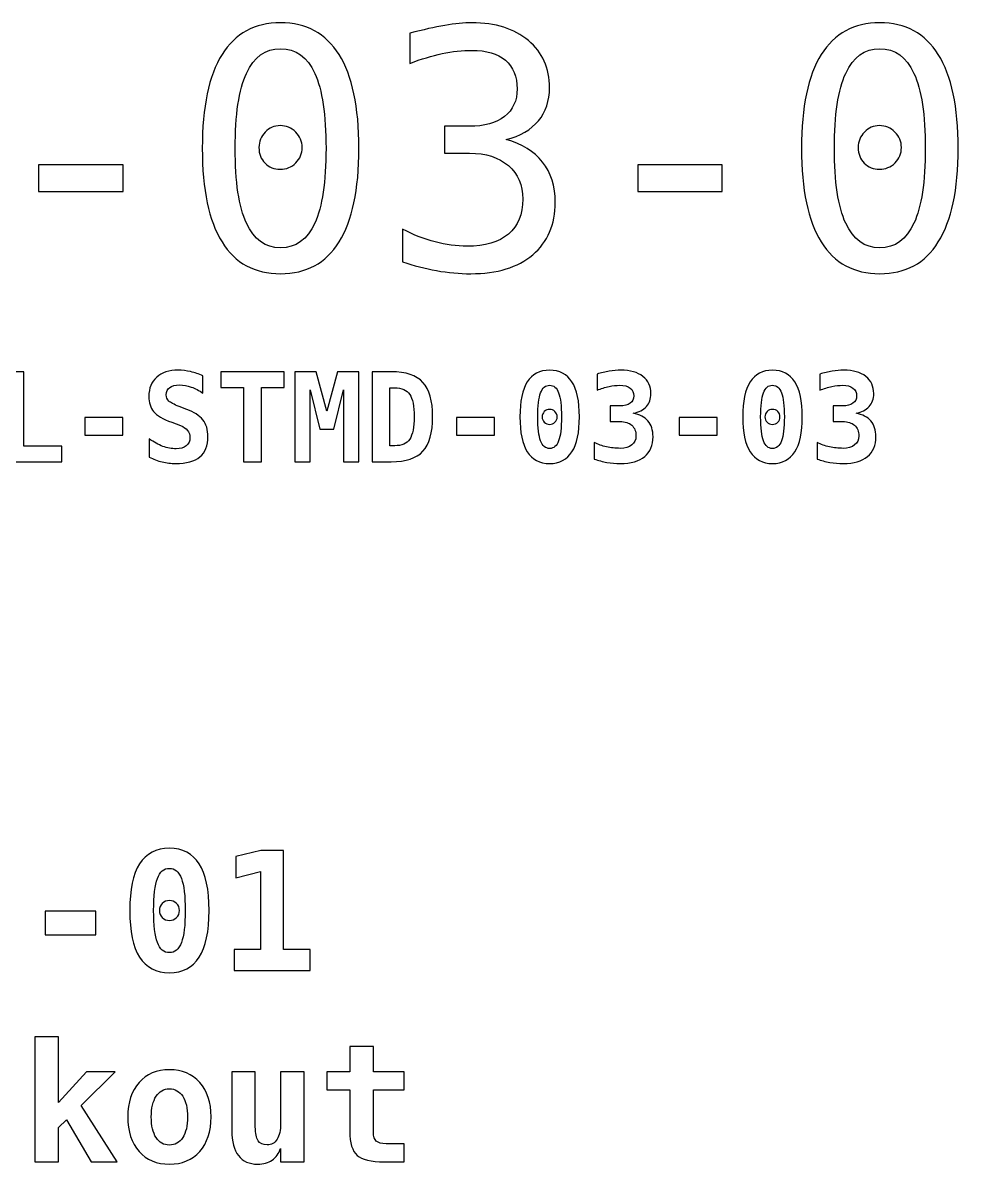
# Model space of a CAD drawing. Header units: centimetres. Extents: x -7.5 to 7.5, y -7.5 to 7.5.
# Drawn here: x 0.284 to 1.888, y 3.675 to 5.634 of the extents above; entities that cross this region are included whole.
import ezdxf

# ---------------------------------------------------------------- set-up
doc = ezdxf.new("R2010")
doc.units = ezdxf.units.CM
doc.header["$MEASUREMENT"] = 0
doc.layers.add('Layer 1', color=7, linetype='Continuous')

msp = doc.modelspace()

# ---------------------------------------------------------------- linework, layer by layer
at = {"layer": 'Layer 1'}
for points, knots in [([(0.72588, 5.63371), (0.77018, 5.63371), (0.80367, 5.61559), (0.82634, 5.57926), (0.82634, 5.57926), (0.84902, 5.54293), (0.8604, 5.48933), (0.8604, 5.41837), (0.8604, 5.41837), (0.8604, 5.34751), (0.84902, 5.294), (0.82634, 5.25767), (0.82634, 5.25767), (0.80367, 5.22134), (0.77018, 5.20322), (0.72588, 5.20322), (0.72588, 5.20322), (0.68158, 5.20322), (0.64819, 5.22134), (0.62551, 5.25767), (0.62551, 5.25767), (0.60294, 5.294), (0.59165, 5.34751), (0.59165, 5.41837), (0.59165, 5.41837), (0.59165, 5.48933), (0.60294, 5.54293), (0.62551, 5.57926), (0.62551, 5.57926), (0.64819, 5.61559), (0.68158, 5.63371), (0.72588, 5.63371)], [0, 0, 0, 0, 0.125, 0.125, 0.125, 0.125, 0.25, 0.25, 0.25, 0.25, 0.375, 0.375, 0.375, 0.375, 0.5, 0.5, 0.5, 0.5, 0.625, 0.625, 0.625, 0.625, 0.75, 0.75, 0.75, 0.75, 0.875, 0.875, 0.875, 0.875, 1, 1, 1, 1]), ([(1.11293, 5.43336), (1.14015, 5.42615), (1.16102, 5.41325), (1.17544, 5.39484), (1.17544, 5.39484), (1.18996, 5.37644), (1.19717, 5.35339), (1.19717, 5.32578), (1.19717, 5.32578), (1.19717, 5.28765), (1.18436, 5.25767), (1.15865, 5.23585), (1.15865, 5.23585), (1.13304, 5.21413), (1.09747, 5.20322), (1.05212, 5.20322), (1.05212, 5.20322), (1.03296, 5.20322), (1.01351, 5.20502), (0.99368, 5.20853), (0.99368, 5.20853), (0.97386, 5.21204), (0.95441, 5.21716), (0.93534, 5.2238), (0.93534, 5.2238), (0.93534, 5.2238), (0.93534, 5.27968), (0.93534, 5.27968), (0.93534, 5.27968), (0.95422, 5.26981), (0.97291, 5.26251), (0.99122, 5.25767), (0.99122, 5.25767), (1.00953, 5.25283), (1.02783, 5.25046), (1.04595, 5.25046), (1.04595, 5.25046), (1.07669, 5.25046), (1.10031, 5.25738), (1.11682, 5.27133), (1.11682, 5.27133), (1.13332, 5.28518), (1.14158, 5.3052), (1.14158, 5.33138), (1.14158, 5.33138), (1.14158, 5.35547), (1.13332, 5.37454), (1.11682, 5.38877), (1.11682, 5.38877), (1.10031, 5.40291), (1.07802, 5.41002), (1.04984, 5.41002), (1.04984, 5.41002), (1.04984, 5.41002), (1.00706, 5.41002), (1.00706, 5.41002), (1.00706, 5.41002), (1.00706, 5.41002), (1.00706, 5.45613), (1.00706, 5.45613), (1.00706, 5.45613), (1.00706, 5.45613), (1.04984, 5.45613), (1.04984, 5.45613), (1.04984, 5.45613), (1.07555, 5.45613), (1.09566, 5.46182), (1.11018, 5.47311), (1.11018, 5.47311), (1.1246, 5.4844), (1.13181, 5.50014), (1.13181, 5.52035), (1.13181, 5.52035), (1.13181, 5.5416), (1.12507, 5.55801), (1.11169, 5.5694), (1.11169, 5.5694), (1.09822, 5.58078), (1.07906, 5.58647), (1.0543, 5.58647), (1.0543, 5.58647), (1.0378, 5.58647), (1.02072, 5.58457), (1.00317, 5.58087), (1.00317, 5.58087), (0.98552, 5.57717), (0.96712, 5.57158), (0.94786, 5.56418), (0.94786, 5.56418), (0.94786, 5.56418), (0.94786, 5.61588), (0.94786, 5.61588), (0.94786, 5.61588), (0.97025, 5.62186), (0.99027, 5.62631), (1.00772, 5.62926), (1.00772, 5.62926), (1.02527, 5.6322), (1.04074, 5.63371), (1.0543, 5.63371), (1.0543, 5.63371), (1.09471, 5.63371), (1.12697, 5.62356), (1.15116, 5.60326), (1.15116, 5.60326), (1.17535, 5.58296), (1.1874, 5.55611), (1.1874, 5.52253), (1.1874, 5.52253), (1.1874, 5.49976), (1.18104, 5.48079), (1.16833, 5.46561), (1.16833, 5.46561), (1.15571, 5.45043), (1.13721, 5.43962), (1.11293, 5.43336)], [0, 0, 0, 0, 0.0344828, 0.0344828, 0.0344828, 0.0344828, 0.0689655, 0.0689655, 0.0689655, 0.0689655, 0.1034483, 0.1034483, 0.1034483, 0.1034483, 0.137931, 0.137931, 0.137931, 0.137931, 0.1724138, 0.1724138, 0.1724138, 0.1724138, 0.2068966, 0.2068966, 0.2068966, 0.2068966, 0.2413793, 0.2413793, 0.2413793, 0.2413793, 0.2758621, 0.2758621, 0.2758621, 0.2758621, 0.3103448, 0.3103448, 0.3103448, 0.3103448, 0.3448276, 0.3448276, 0.3448276, 0.3448276, 0.3793103, 0.3793103, 0.3793103, 0.3793103, 0.4137931, 0.4137931, 0.4137931, 0.4137931, 0.4482759, 0.4482759, 0.4482759, 0.4482759, 0.4827586, 0.4827586, 0.4827586, 0.4827586, 0.5172414, 0.5172414, 0.5172414, 0.5172414, 0.5517241, 0.5517241, 0.5517241, 0.5517241, 0.5862069, 0.5862069, 0.5862069, 0.5862069, 0.6206897, 0.6206897, 0.6206897, 0.6206897, 0.6551724, 0.6551724, 0.6551724, 0.6551724, 0.6896552, 0.6896552, 0.6896552, 0.6896552, 0.7241379, 0.7241379, 0.7241379, 0.7241379, 0.7586207, 0.7586207, 0.7586207, 0.7586207, 0.7931034, 0.7931034, 0.7931034, 0.7931034, 0.8275862, 0.8275862, 0.8275862, 0.8275862, 0.862069, 0.862069, 0.862069, 0.862069, 0.8965517, 0.8965517, 0.8965517, 0.8965517, 0.9310345, 0.9310345, 0.9310345, 0.9310345, 0.9655172, 0.9655172, 0.9655172, 0.9655172, 1, 1, 1, 1]), ([(1.75383, 5.63371), (1.79813, 5.63371), (1.83162, 5.61559), (1.85429, 5.57926), (1.85429, 5.57926), (1.87697, 5.54293), (1.88835, 5.48933), (1.88835, 5.41837), (1.88835, 5.41837), (1.88835, 5.34751), (1.87697, 5.294), (1.85429, 5.25767), (1.85429, 5.25767), (1.83162, 5.22134), (1.79813, 5.20322), (1.75383, 5.20322), (1.75383, 5.20322), (1.70953, 5.20322), (1.67614, 5.22134), (1.65346, 5.25767), (1.65346, 5.25767), (1.63089, 5.294), (1.6196, 5.34751), (1.6196, 5.41837), (1.6196, 5.41837), (1.6196, 5.48933), (1.63089, 5.54293), (1.65346, 5.57926), (1.65346, 5.57926), (1.67614, 5.61559), (1.70953, 5.63371), (1.75383, 5.63371)], [0, 0, 0, 0, 0.125, 0.125, 0.125, 0.125, 0.25, 0.25, 0.25, 0.25, 0.375, 0.375, 0.375, 0.375, 0.5, 0.5, 0.5, 0.5, 0.625, 0.625, 0.625, 0.625, 0.75, 0.75, 0.75, 0.75, 0.875, 0.875, 0.875, 0.875, 1, 1, 1, 1]), ([(0.72588, 5.58922), (0.69979, 5.58922), (0.68025, 5.57518), (0.66744, 5.54701), (0.66744, 5.54701), (0.65454, 5.51883), (0.64809, 5.47595), (0.64809, 5.41837), (0.64809, 5.41837), (0.64809, 5.36088), (0.65454, 5.3181), (0.66744, 5.28992), (0.66744, 5.28992), (0.68025, 5.26175), (0.69979, 5.24771), (0.72588, 5.24771), (0.72588, 5.24771), (0.75216, 5.24771), (0.7718, 5.26175), (0.7846, 5.28992), (0.7846, 5.28992), (0.7975, 5.3181), (0.80396, 5.36088), (0.80396, 5.41837), (0.80396, 5.41837), (0.80396, 5.47595), (0.7975, 5.51883), (0.7846, 5.54701), (0.7846, 5.54701), (0.7718, 5.57518), (0.75216, 5.58922), (0.72588, 5.58922)], [0, 0, 0, 0, 0.125, 0.125, 0.125, 0.125, 0.25, 0.25, 0.25, 0.25, 0.375, 0.375, 0.375, 0.375, 0.5, 0.5, 0.5, 0.5, 0.625, 0.625, 0.625, 0.625, 0.75, 0.75, 0.75, 0.75, 0.875, 0.875, 0.875, 0.875, 1, 1, 1, 1]), ([(1.75383, 5.58922), (1.72774, 5.58922), (1.7082, 5.57518), (1.69539, 5.54701), (1.69539, 5.54701), (1.68249, 5.51883), (1.67604, 5.47595), (1.67604, 5.41837), (1.67604, 5.41837), (1.67604, 5.36088), (1.68249, 5.3181), (1.69539, 5.28992), (1.69539, 5.28992), (1.7082, 5.26175), (1.72774, 5.24771), (1.75383, 5.24771), (1.75383, 5.24771), (1.78011, 5.24771), (1.79975, 5.26175), (1.81255, 5.28992), (1.81255, 5.28992), (1.82545, 5.3181), (1.83191, 5.36088), (1.83191, 5.41837), (1.83191, 5.41837), (1.83191, 5.47595), (1.82545, 5.51883), (1.81255, 5.54701), (1.81255, 5.54701), (1.79975, 5.57518), (1.78011, 5.58922), (1.75383, 5.58922)], [0, 0, 0, 0, 0.125, 0.125, 0.125, 0.125, 0.25, 0.25, 0.25, 0.25, 0.375, 0.375, 0.375, 0.375, 0.5, 0.5, 0.5, 0.5, 0.625, 0.625, 0.625, 0.625, 0.75, 0.75, 0.75, 0.75, 0.875, 0.875, 0.875, 0.875, 1, 1, 1, 1]), ([(0.68888, 5.41979), (0.68888, 5.42994), (0.69249, 5.43877), (0.6996, 5.44617), (0.6996, 5.44617), (0.70672, 5.45357), (0.71526, 5.45726), (0.72531, 5.45726), (0.72531, 5.45726), (0.73565, 5.45726), (0.74457, 5.45357), (0.75197, 5.44617), (0.75197, 5.44617), (0.75937, 5.43877), (0.76307, 5.42994), (0.76307, 5.41979), (0.76307, 5.41979), (0.76307, 5.40936), (0.75937, 5.40054), (0.75206, 5.39333), (0.75206, 5.39333), (0.74476, 5.38612), (0.73584, 5.38251), (0.72531, 5.38251), (0.72531, 5.38251), (0.71488, 5.38251), (0.70624, 5.38602), (0.69932, 5.39304), (0.69932, 5.39304), (0.69239, 5.40016), (0.68888, 5.40898), (0.68888, 5.41979)], [0, 0, 0, 0, 0.125, 0.125, 0.125, 0.125, 0.25, 0.25, 0.25, 0.25, 0.375, 0.375, 0.375, 0.375, 0.5, 0.5, 0.5, 0.5, 0.625, 0.625, 0.625, 0.625, 0.75, 0.75, 0.75, 0.75, 0.875, 0.875, 0.875, 0.875, 1, 1, 1, 1]), ([(1.71683, 5.41979), (1.71683, 5.42994), (1.72044, 5.43877), (1.72755, 5.44617), (1.72755, 5.44617), (1.73467, 5.45357), (1.74321, 5.45726), (1.75326, 5.45726), (1.75326, 5.45726), (1.7636, 5.45726), (1.77252, 5.45357), (1.77992, 5.44617), (1.77992, 5.44617), (1.78732, 5.43877), (1.79102, 5.42994), (1.79102, 5.41979), (1.79102, 5.41979), (1.79102, 5.40936), (1.78732, 5.40054), (1.78001, 5.39333), (1.78001, 5.39333), (1.77271, 5.38612), (1.76379, 5.38251), (1.75326, 5.38251), (1.75326, 5.38251), (1.74283, 5.38251), (1.73419, 5.38602), (1.72727, 5.39304), (1.72727, 5.39304), (1.72034, 5.40016), (1.71683, 5.40898), (1.71683, 5.41979)], [0, 0, 0, 0, 0.125, 0.125, 0.125, 0.125, 0.25, 0.25, 0.25, 0.25, 0.375, 0.375, 0.375, 0.375, 0.5, 0.5, 0.5, 0.5, 0.625, 0.625, 0.625, 0.625, 0.75, 0.75, 0.75, 0.75, 0.875, 0.875, 0.875, 0.875, 1, 1, 1, 1]), ([(0.31094, 5.38991), (0.31094, 5.38991), (0.45571, 5.38991), (0.45571, 5.38991), (0.45571, 5.38991), (0.45571, 5.38991), (0.45571, 5.34438), (0.45571, 5.34438), (0.45571, 5.34438), (0.45571, 5.34438), (0.31094, 5.34438), (0.31094, 5.34438), (0.31094, 5.34438), (0.31094, 5.34438), (0.31094, 5.38991), (0.31094, 5.38991)], [0, 0, 0, 0, 0.25, 0.25, 0.25, 0.25, 0.5, 0.5, 0.5, 0.5, 0.75, 0.75, 0.75, 0.75, 1, 1, 1, 1]), ([(1.33889, 5.38991), (1.33889, 5.38991), (1.48366, 5.38991), (1.48366, 5.38991), (1.48366, 5.38991), (1.48366, 5.38991), (1.48366, 5.34438), (1.48366, 5.34438), (1.48366, 5.34438), (1.48366, 5.34438), (1.33889, 5.34438), (1.33889, 5.34438), (1.33889, 5.34438), (1.33889, 5.34438), (1.33889, 5.38991), (1.33889, 5.38991)], [0, 0, 0, 0, 0.25, 0.25, 0.25, 0.25, 0.5, 0.5, 0.5, 0.5, 0.75, 0.75, 0.75, 0.75, 1, 1, 1, 1]), ([(0.25507, 4.88058), (0.25507, 4.88058), (0.25507, 5.03489), (0.25507, 5.03489), (0.25507, 5.03489), (0.25507, 5.03489), (0.28555, 5.03489), (0.28555, 5.03489), (0.28555, 5.03489), (0.28555, 5.03489), (0.28555, 4.90746), (0.28555, 4.90746), (0.28555, 4.90746), (0.28555, 4.90746), (0.35078, 4.90746), (0.35078, 4.90746), (0.35078, 4.90746), (0.35078, 4.90746), (0.35078, 4.88058), (0.35078, 4.88058), (0.35078, 4.88058), (0.35078, 4.88058), (0.25507, 4.88058), (0.25507, 4.88058)], [0, 0, 0, 0, 0.1666667, 0.1666667, 0.1666667, 0.1666667, 0.3333333, 0.3333333, 0.3333333, 0.3333333, 0.5, 0.5, 0.5, 0.5, 0.6666667, 0.6666667, 0.6666667, 0.6666667, 0.8333333, 0.8333333, 0.8333333, 0.8333333, 1, 1, 1, 1]), ([(0.53939, 4.94828), (0.52404, 4.95414), (0.51363, 4.96031), (0.50816, 4.96673), (0.50816, 4.96673), (0.50273, 4.97319), (0.50002, 4.98183), (0.50002, 4.99273), (0.50002, 4.99273), (0.50002, 5.0067), (0.5045, 5.01771), (0.51346, 5.02568), (0.51346, 5.02568), (0.52242, 5.03369), (0.53469, 5.03767), (0.55036, 5.03767), (0.55036, 5.03767), (0.55745, 5.03767), (0.56454, 5.03686), (0.57163, 5.03524), (0.57163, 5.03524), (0.57876, 5.03362), (0.58578, 5.03125), (0.59273, 5.02808), (0.59273, 5.02808), (0.59273, 5.02808), (0.59273, 4.9983), (0.59273, 4.9983), (0.59273, 4.9983), (0.58616, 5.00293), (0.57953, 5.00642), (0.57279, 5.00885), (0.57279, 5.00885), (0.56602, 5.01125), (0.55935, 5.01245), (0.55272, 5.01245), (0.55272, 5.01245), (0.54535, 5.01245), (0.5397, 5.01097), (0.53579, 5.00801), (0.53579, 5.00801), (0.53187, 5.00504), (0.5299, 5.00081), (0.5299, 4.99531), (0.5299, 4.99531), (0.5299, 4.99104), (0.53134, 4.98751), (0.5342, 4.98472), (0.5342, 4.98472), (0.53706, 4.98193), (0.54302, 4.97883), (0.55212, 4.97548), (0.55212, 4.97548), (0.55212, 4.97548), (0.56524, 4.9705), (0.56524, 4.9705), (0.56524, 4.9705), (0.57763, 4.96595), (0.58676, 4.95992), (0.59262, 4.95241), (0.59262, 4.95241), (0.59848, 4.94489), (0.60141, 4.93544), (0.60141, 4.92401), (0.60141, 4.92401), (0.60141, 4.90841), (0.59682, 4.89681), (0.58761, 4.88912), (0.58761, 4.88912), (0.5784, 4.88143), (0.5645, 4.87758), (0.54591, 4.87758), (0.54591, 4.87758), (0.53826, 4.87758), (0.5306, 4.8785), (0.52291, 4.88033), (0.52291, 4.88033), (0.51526, 4.88217), (0.50781, 4.88485), (0.50065, 4.88845), (0.50065, 4.88845), (0.50065, 4.88845), (0.50065, 4.91999), (0.50065, 4.91999), (0.50065, 4.91999), (0.50876, 4.9142), (0.51667, 4.90986), (0.52425, 4.90704), (0.52425, 4.90704), (0.53187, 4.90422), (0.53939, 4.90281), (0.54683, 4.90281), (0.54683, 4.90281), (0.55434, 4.90281), (0.56016, 4.9045), (0.56429, 4.90792), (0.56429, 4.90792), (0.56842, 4.91134), (0.5705, 4.91611), (0.5705, 4.92224), (0.5705, 4.92224), (0.5705, 4.92687), (0.56913, 4.93092), (0.56637, 4.93438), (0.56637, 4.93438), (0.56362, 4.93787), (0.55964, 4.94062), (0.55438, 4.9426), (0.55438, 4.9426), (0.55438, 4.9426), (0.53939, 4.94828), (0.53939, 4.94828)], [0, 0, 0, 0, 0.0357143, 0.0357143, 0.0357143, 0.0357143, 0.0714286, 0.0714286, 0.0714286, 0.0714286, 0.1071429, 0.1071429, 0.1071429, 0.1071429, 0.1428571, 0.1428571, 0.1428571, 0.1428571, 0.1785714, 0.1785714, 0.1785714, 0.1785714, 0.2142857, 0.2142857, 0.2142857, 0.2142857, 0.25, 0.25, 0.25, 0.25, 0.2857143, 0.2857143, 0.2857143, 0.2857143, 0.3214286, 0.3214286, 0.3214286, 0.3214286, 0.3571429, 0.3571429, 0.3571429, 0.3571429, 0.3928571, 0.3928571, 0.3928571, 0.3928571, 0.4285714, 0.4285714, 0.4285714, 0.4285714, 0.4642857, 0.4642857, 0.4642857, 0.4642857, 0.5, 0.5, 0.5, 0.5, 0.5357143, 0.5357143, 0.5357143, 0.5357143, 0.5714286, 0.5714286, 0.5714286, 0.5714286, 0.6071429, 0.6071429, 0.6071429, 0.6071429, 0.6428571, 0.6428571, 0.6428571, 0.6428571, 0.6785714, 0.6785714, 0.6785714, 0.6785714, 0.7142857, 0.7142857, 0.7142857, 0.7142857, 0.75, 0.75, 0.75, 0.75, 0.7857143, 0.7857143, 0.7857143, 0.7857143, 0.8214286, 0.8214286, 0.8214286, 0.8214286, 0.8571429, 0.8571429, 0.8571429, 0.8571429, 0.8928571, 0.8928571, 0.8928571, 0.8928571, 0.9285714, 0.9285714, 0.9285714, 0.9285714, 0.9642857, 0.9642857, 0.9642857, 0.9642857, 1, 1, 1, 1]), ([(0.69306, 4.88058), (0.69306, 4.88058), (0.66258, 4.88058), (0.66258, 4.88058), (0.66258, 4.88058), (0.66258, 4.88058), (0.66258, 5.00822), (0.66258, 5.00822), (0.66258, 5.00822), (0.66258, 5.00822), (0.62342, 5.00822), (0.62342, 5.00822), (0.62342, 5.00822), (0.62342, 5.00822), (0.62342, 5.03489), (0.62342, 5.03489), (0.62342, 5.03489), (0.62342, 5.03489), (0.73222, 5.03489), (0.73222, 5.03489), (0.73222, 5.03489), (0.73222, 5.03489), (0.73222, 5.00822), (0.73222, 5.00822), (0.73222, 5.00822), (0.73222, 5.00822), (0.69306, 5.00822), (0.69306, 5.00822), (0.69306, 5.00822), (0.69306, 5.00822), (0.69306, 4.88058), (0.69306, 4.88058)], [0, 0, 0, 0, 0.125, 0.125, 0.125, 0.125, 0.25, 0.25, 0.25, 0.25, 0.375, 0.375, 0.375, 0.375, 0.5, 0.5, 0.5, 0.5, 0.625, 0.625, 0.625, 0.625, 0.75, 0.75, 0.75, 0.75, 0.875, 0.875, 0.875, 0.875, 1, 1, 1, 1]), ([(0.75043, 5.03489), (0.75043, 5.03489), (0.7868, 5.03489), (0.7868, 5.03489), (0.7868, 5.03489), (0.7868, 5.03489), (0.80522, 4.96719), (0.80522, 4.96719), (0.80522, 4.96719), (0.80522, 4.96719), (0.82349, 5.03489), (0.82349, 5.03489), (0.82349, 5.03489), (0.82349, 5.03489), (0.86008, 5.03489), (0.86008, 5.03489), (0.86008, 5.03489), (0.86008, 5.03489), (0.86008, 4.88058), (0.86008, 4.88058), (0.86008, 4.88058), (0.86008, 4.88058), (0.83383, 4.88058), (0.83383, 4.88058), (0.83383, 4.88058), (0.83383, 4.88058), (0.83383, 5.0042), (0.83383, 5.0042), (0.83383, 5.0042), (0.83383, 5.0042), (0.81749, 4.93671), (0.81749, 4.93671), (0.81749, 4.93671), (0.81749, 4.93671), (0.79322, 4.93671), (0.79322, 4.93671), (0.79322, 4.93671), (0.79322, 4.93671), (0.77668, 5.0042), (0.77668, 5.0042), (0.77668, 5.0042), (0.77668, 5.0042), (0.77668, 4.88058), (0.77668, 4.88058), (0.77668, 4.88058), (0.77668, 4.88058), (0.75043, 4.88058), (0.75043, 4.88058), (0.75043, 4.88058), (0.75043, 4.88058), (0.75043, 5.03489), (0.75043, 5.03489)], [0, 0, 0, 0, 0.0769231, 0.0769231, 0.0769231, 0.0769231, 0.1538462, 0.1538462, 0.1538462, 0.1538462, 0.2307692, 0.2307692, 0.2307692, 0.2307692, 0.3076923, 0.3076923, 0.3076923, 0.3076923, 0.3846154, 0.3846154, 0.3846154, 0.3846154, 0.4615385, 0.4615385, 0.4615385, 0.4615385, 0.5384615, 0.5384615, 0.5384615, 0.5384615, 0.6153846, 0.6153846, 0.6153846, 0.6153846, 0.6923077, 0.6923077, 0.6923077, 0.6923077, 0.7692308, 0.7692308, 0.7692308, 0.7692308, 0.8461538, 0.8461538, 0.8461538, 0.8461538, 0.9230769, 0.9230769, 0.9230769, 0.9230769, 1, 1, 1, 1]), ([(0.88312, 5.03489), (0.88312, 5.03489), (0.91578, 5.03489), (0.91578, 5.03489), (0.91578, 5.03489), (0.94097, 5.03489), (0.95914, 5.02889), (0.97022, 5.01686), (0.97022, 5.01686), (0.98133, 5.00483), (0.98687, 4.98518), (0.98687, 4.95787), (0.98687, 4.95787), (0.98687, 4.93053), (0.98133, 4.91081), (0.97022, 4.89871), (0.97022, 4.89871), (0.95914, 4.88661), (0.94097, 4.88058), (0.91578, 4.88058), (0.91578, 4.88058), (0.91578, 4.88058), (0.88312, 4.88058), (0.88312, 4.88058), (0.88312, 4.88058), (0.88312, 4.88058), (0.88312, 5.03489), (0.88312, 5.03489)], [0, 0, 0, 0, 0.1428571, 0.1428571, 0.1428571, 0.1428571, 0.2857143, 0.2857143, 0.2857143, 0.2857143, 0.4285714, 0.4285714, 0.4285714, 0.4285714, 0.5714286, 0.5714286, 0.5714286, 0.5714286, 0.7142857, 0.7142857, 0.7142857, 0.7142857, 0.8571429, 0.8571429, 0.8571429, 0.8571429, 1, 1, 1, 1]), ([(1.13653, 4.95759), (1.13653, 4.9843), (1.14076, 5.00434), (1.14923, 5.01767), (1.14923, 5.01767), (1.15773, 5.03101), (1.17047, 5.03767), (1.18751, 5.03767), (1.18751, 5.03767), (1.20458, 5.03767), (1.21735, 5.03104), (1.22585, 5.01774), (1.22585, 5.01774), (1.23432, 5.00444), (1.23856, 4.98437), (1.23856, 4.95759), (1.23856, 4.95759), (1.23856, 4.93085), (1.23432, 4.91081), (1.22585, 4.89751), (1.22585, 4.89751), (1.21735, 4.88421), (1.20458, 4.87758), (1.18751, 4.87758), (1.18751, 4.87758), (1.17047, 4.87758), (1.15773, 4.88425), (1.14923, 4.89758), (1.14923, 4.89758), (1.14076, 4.91092), (1.13653, 4.93092), (1.13653, 4.95759)], [0, 0, 0, 0, 0.125, 0.125, 0.125, 0.125, 0.25, 0.25, 0.25, 0.25, 0.375, 0.375, 0.375, 0.375, 0.5, 0.5, 0.5, 0.5, 0.625, 0.625, 0.625, 0.625, 0.75, 0.75, 0.75, 0.75, 0.875, 0.875, 0.875, 0.875, 1, 1, 1, 1]), ([(1.30799, 4.94962), (1.30799, 4.94962), (1.29165, 4.94962), (1.29165, 4.94962), (1.29165, 4.94962), (1.29165, 4.94962), (1.29165, 4.9765), (1.29165, 4.9765), (1.29165, 4.9765), (1.29165, 4.9765), (1.30799, 4.9765), (1.30799, 4.9765), (1.30799, 4.9765), (1.31554, 4.9765), (1.32143, 4.97798), (1.32559, 4.98098), (1.32559, 4.98098), (1.32975, 4.98398), (1.33184, 4.98821), (1.33184, 4.99365), (1.33184, 4.99365), (1.33184, 4.99936), (1.32975, 5.00384), (1.32559, 5.00705), (1.32559, 5.00705), (1.32143, 5.01026), (1.31554, 5.01185), (1.30799, 5.01185), (1.30799, 5.01185), (1.3022, 5.01185), (1.29599, 5.01111), (1.2894, 5.00966), (1.2894, 5.00966), (1.28276, 5.00822), (1.27592, 5.0061), (1.26883, 5.00335), (1.26883, 5.00335), (1.26883, 5.00335), (1.26883, 5.03104), (1.26883, 5.03104), (1.26883, 5.03104), (1.27592, 5.03319), (1.2829, 5.03482), (1.28978, 5.03598), (1.28978, 5.03598), (1.2967, 5.03711), (1.3033, 5.03767), (1.30965, 5.03767), (1.30965, 5.03767), (1.32591, 5.03767), (1.33857, 5.03411), (1.34764, 5.02702), (1.34764, 5.02702), (1.35674, 5.01993), (1.36129, 5.01016), (1.36129, 4.99767), (1.36129, 4.99767), (1.36129, 4.98853), (1.35868, 4.98102), (1.35343, 4.9752), (1.35343, 4.9752), (1.3482, 4.96938), (1.34073, 4.96557), (1.33102, 4.9638), (1.33102, 4.9638), (1.34203, 4.96186), (1.35046, 4.95745), (1.35625, 4.95061), (1.35625, 4.95061), (1.36203, 4.94376), (1.36493, 4.93473), (1.36493, 4.92358), (1.36493, 4.92358), (1.36493, 4.90863), (1.36013, 4.89723), (1.35057, 4.88936), (1.35057, 4.88936), (1.34097, 4.8815), (1.32707, 4.87758), (1.3088, 4.87758), (1.3088, 4.87758), (1.30104, 4.87758), (1.29338, 4.87825), (1.28583, 4.87956), (1.28583, 4.87956), (1.27828, 4.88086), (1.27105, 4.88277), (1.26417, 4.88524), (1.26417, 4.88524), (1.26417, 4.88524), (1.26417, 4.91357), (1.26417, 4.91357), (1.26417, 4.91357), (1.27066, 4.91032), (1.27765, 4.90785), (1.28516, 4.90616), (1.28516, 4.90616), (1.29264, 4.90446), (1.30054, 4.90362), (1.3088, 4.90362), (1.3088, 4.90362), (1.31709, 4.90362), (1.32362, 4.90552), (1.32845, 4.90937), (1.32845, 4.90937), (1.33328, 4.91318), (1.33568, 4.91833), (1.33568, 4.92482), (1.33568, 4.92482), (1.33568, 4.93272), (1.33328, 4.93886), (1.32845, 4.94316), (1.32845, 4.94316), (1.32362, 4.94747), (1.31681, 4.94962), (1.30799, 4.94962)], [0, 0, 0, 0, 0.0344828, 0.0344828, 0.0344828, 0.0344828, 0.0689655, 0.0689655, 0.0689655, 0.0689655, 0.1034483, 0.1034483, 0.1034483, 0.1034483, 0.137931, 0.137931, 0.137931, 0.137931, 0.1724138, 0.1724138, 0.1724138, 0.1724138, 0.2068966, 0.2068966, 0.2068966, 0.2068966, 0.2413793, 0.2413793, 0.2413793, 0.2413793, 0.2758621, 0.2758621, 0.2758621, 0.2758621, 0.3103448, 0.3103448, 0.3103448, 0.3103448, 0.3448276, 0.3448276, 0.3448276, 0.3448276, 0.3793103, 0.3793103, 0.3793103, 0.3793103, 0.4137931, 0.4137931, 0.4137931, 0.4137931, 0.4482759, 0.4482759, 0.4482759, 0.4482759, 0.4827586, 0.4827586, 0.4827586, 0.4827586, 0.5172414, 0.5172414, 0.5172414, 0.5172414, 0.5517241, 0.5517241, 0.5517241, 0.5517241, 0.5862069, 0.5862069, 0.5862069, 0.5862069, 0.6206897, 0.6206897, 0.6206897, 0.6206897, 0.6551724, 0.6551724, 0.6551724, 0.6551724, 0.6896552, 0.6896552, 0.6896552, 0.6896552, 0.7241379, 0.7241379, 0.7241379, 0.7241379, 0.7586207, 0.7586207, 0.7586207, 0.7586207, 0.7931034, 0.7931034, 0.7931034, 0.7931034, 0.8275862, 0.8275862, 0.8275862, 0.8275862, 0.862069, 0.862069, 0.862069, 0.862069, 0.8965517, 0.8965517, 0.8965517, 0.8965517, 0.9310345, 0.9310345, 0.9310345, 0.9310345, 0.9655172, 0.9655172, 0.9655172, 0.9655172, 1, 1, 1, 1]), ([(1.51882, 4.95759), (1.51882, 4.9843), (1.52305, 5.00434), (1.53152, 5.01767), (1.53152, 5.01767), (1.54002, 5.03101), (1.55276, 5.03767), (1.5698, 5.03767), (1.5698, 5.03767), (1.58687, 5.03767), (1.59964, 5.03104), (1.60814, 5.01774), (1.60814, 5.01774), (1.61661, 5.00444), (1.62085, 4.98437), (1.62085, 4.95759), (1.62085, 4.95759), (1.62085, 4.93085), (1.61661, 4.91081), (1.60814, 4.89751), (1.60814, 4.89751), (1.59964, 4.88421), (1.58687, 4.87758), (1.5698, 4.87758), (1.5698, 4.87758), (1.55276, 4.87758), (1.54002, 4.88425), (1.53152, 4.89758), (1.53152, 4.89758), (1.52305, 4.91092), (1.51882, 4.93092), (1.51882, 4.95759)], [0, 0, 0, 0, 0.125, 0.125, 0.125, 0.125, 0.25, 0.25, 0.25, 0.25, 0.375, 0.375, 0.375, 0.375, 0.5, 0.5, 0.5, 0.5, 0.625, 0.625, 0.625, 0.625, 0.75, 0.75, 0.75, 0.75, 0.875, 0.875, 0.875, 0.875, 1, 1, 1, 1]), ([(1.69028, 4.94962), (1.69028, 4.94962), (1.67394, 4.94962), (1.67394, 4.94962), (1.67394, 4.94962), (1.67394, 4.94962), (1.67394, 4.9765), (1.67394, 4.9765), (1.67394, 4.9765), (1.67394, 4.9765), (1.69028, 4.9765), (1.69028, 4.9765), (1.69028, 4.9765), (1.69783, 4.9765), (1.70372, 4.97798), (1.70788, 4.98098), (1.70788, 4.98098), (1.71204, 4.98398), (1.71413, 4.98821), (1.71413, 4.99365), (1.71413, 4.99365), (1.71413, 4.99936), (1.71204, 5.00384), (1.70788, 5.00705), (1.70788, 5.00705), (1.70372, 5.01026), (1.69783, 5.01185), (1.69028, 5.01185), (1.69028, 5.01185), (1.68449, 5.01185), (1.67828, 5.01111), (1.67169, 5.00966), (1.67169, 5.00966), (1.66505, 5.00822), (1.65821, 5.0061), (1.65112, 5.00335), (1.65112, 5.00335), (1.65112, 5.00335), (1.65112, 5.03104), (1.65112, 5.03104), (1.65112, 5.03104), (1.65821, 5.03319), (1.66519, 5.03482), (1.67207, 5.03598), (1.67207, 5.03598), (1.67899, 5.03711), (1.68559, 5.03767), (1.69194, 5.03767), (1.69194, 5.03767), (1.7082, 5.03767), (1.72086, 5.03411), (1.72993, 5.02702), (1.72993, 5.02702), (1.73903, 5.01993), (1.74358, 5.01016), (1.74358, 4.99767), (1.74358, 4.99767), (1.74358, 4.98853), (1.74097, 4.98102), (1.73572, 4.9752), (1.73572, 4.9752), (1.73049, 4.96938), (1.72302, 4.96557), (1.71331, 4.9638), (1.71331, 4.9638), (1.72432, 4.96186), (1.73275, 4.95745), (1.73854, 4.95061), (1.73854, 4.95061), (1.74432, 4.94376), (1.74722, 4.93473), (1.74722, 4.92358), (1.74722, 4.92358), (1.74722, 4.90863), (1.74242, 4.89723), (1.73286, 4.88936), (1.73286, 4.88936), (1.72326, 4.8815), (1.70936, 4.87758), (1.69109, 4.87758), (1.69109, 4.87758), (1.68333, 4.87758), (1.67567, 4.87825), (1.66812, 4.87956), (1.66812, 4.87956), (1.66057, 4.88086), (1.65334, 4.88277), (1.64646, 4.88524), (1.64646, 4.88524), (1.64646, 4.88524), (1.64646, 4.91357), (1.64646, 4.91357), (1.64646, 4.91357), (1.65295, 4.91032), (1.65994, 4.90785), (1.66745, 4.90616), (1.66745, 4.90616), (1.67493, 4.90446), (1.68283, 4.90362), (1.69109, 4.90362), (1.69109, 4.90362), (1.69938, 4.90362), (1.70591, 4.90552), (1.71074, 4.90937), (1.71074, 4.90937), (1.71557, 4.91318), (1.71797, 4.91833), (1.71797, 4.92482), (1.71797, 4.92482), (1.71797, 4.93272), (1.71557, 4.93886), (1.71074, 4.94316), (1.71074, 4.94316), (1.70591, 4.94747), (1.6991, 4.94962), (1.69028, 4.94962)], [0, 0, 0, 0, 0.0344828, 0.0344828, 0.0344828, 0.0344828, 0.0689655, 0.0689655, 0.0689655, 0.0689655, 0.1034483, 0.1034483, 0.1034483, 0.1034483, 0.137931, 0.137931, 0.137931, 0.137931, 0.1724138, 0.1724138, 0.1724138, 0.1724138, 0.2068966, 0.2068966, 0.2068966, 0.2068966, 0.2413793, 0.2413793, 0.2413793, 0.2413793, 0.2758621, 0.2758621, 0.2758621, 0.2758621, 0.3103448, 0.3103448, 0.3103448, 0.3103448, 0.3448276, 0.3448276, 0.3448276, 0.3448276, 0.3793103, 0.3793103, 0.3793103, 0.3793103, 0.4137931, 0.4137931, 0.4137931, 0.4137931, 0.4482759, 0.4482759, 0.4482759, 0.4482759, 0.4827586, 0.4827586, 0.4827586, 0.4827586, 0.5172414, 0.5172414, 0.5172414, 0.5172414, 0.5517241, 0.5517241, 0.5517241, 0.5517241, 0.5862069, 0.5862069, 0.5862069, 0.5862069, 0.6206897, 0.6206897, 0.6206897, 0.6206897, 0.6551724, 0.6551724, 0.6551724, 0.6551724, 0.6896552, 0.6896552, 0.6896552, 0.6896552, 0.7241379, 0.7241379, 0.7241379, 0.7241379, 0.7586207, 0.7586207, 0.7586207, 0.7586207, 0.7931034, 0.7931034, 0.7931034, 0.7931034, 0.8275862, 0.8275862, 0.8275862, 0.8275862, 0.862069, 0.862069, 0.862069, 0.862069, 0.8965517, 0.8965517, 0.8965517, 0.8965517, 0.9310345, 0.9310345, 0.9310345, 0.9310345, 0.9655172, 0.9655172, 0.9655172, 0.9655172, 1, 1, 1, 1]), ([(0.9136, 5.00741), (0.9136, 5.00741), (0.9136, 4.90806), (0.9136, 4.90806), (0.9136, 4.90806), (0.9136, 4.90806), (0.92185, 4.90806), (0.92185, 4.90806), (0.92185, 4.90806), (0.93385, 4.90806), (0.94242, 4.91184), (0.9475, 4.91939), (0.9475, 4.91939), (0.95261, 4.92694), (0.95515, 4.93978), (0.95515, 4.95787), (0.95515, 4.95787), (0.95515, 4.97587), (0.95261, 4.98864), (0.9475, 4.99615), (0.9475, 4.99615), (0.94242, 5.00367), (0.93385, 5.00741), (0.92185, 5.00741), (0.92185, 5.00741), (0.92185, 5.00741), (0.9136, 5.00741), (0.9136, 5.00741)], [0, 0, 0, 0, 0.1428571, 0.1428571, 0.1428571, 0.1428571, 0.2857143, 0.2857143, 0.2857143, 0.2857143, 0.4285714, 0.4285714, 0.4285714, 0.4285714, 0.5714286, 0.5714286, 0.5714286, 0.5714286, 0.7142857, 0.7142857, 0.7142857, 0.7142857, 0.8571429, 0.8571429, 0.8571429, 0.8571429, 1, 1, 1, 1]), ([(1.18751, 5.01185), (1.18045, 5.01185), (1.17534, 5.00755), (1.17209, 4.99894), (1.17209, 4.99894), (1.16885, 4.9903), (1.16722, 4.97654), (1.16722, 4.95759), (1.16722, 4.95759), (1.16722, 4.93868), (1.16885, 4.92496), (1.17209, 4.91632), (1.17209, 4.91632), (1.17534, 4.90771), (1.18045, 4.90341), (1.18751, 4.90341), (1.18751, 4.90341), (1.1946, 4.90341), (1.19975, 4.90771), (1.20299, 4.91632), (1.20299, 4.91632), (1.20624, 4.92496), (1.20786, 4.93868), (1.20786, 4.95759), (1.20786, 4.95759), (1.20786, 4.97654), (1.20624, 4.9903), (1.20299, 4.99894), (1.20299, 4.99894), (1.19975, 5.00755), (1.1946, 5.01185), (1.18751, 5.01185)], [0, 0, 0, 0, 0.125, 0.125, 0.125, 0.125, 0.25, 0.25, 0.25, 0.25, 0.375, 0.375, 0.375, 0.375, 0.5, 0.5, 0.5, 0.5, 0.625, 0.625, 0.625, 0.625, 0.75, 0.75, 0.75, 0.75, 0.875, 0.875, 0.875, 0.875, 1, 1, 1, 1]), ([(1.5698, 5.01185), (1.56274, 5.01185), (1.55763, 5.00755), (1.55438, 4.99894), (1.55438, 4.99894), (1.55114, 4.9903), (1.54951, 4.97654), (1.54951, 4.95759), (1.54951, 4.95759), (1.54951, 4.93868), (1.55114, 4.92496), (1.55438, 4.91632), (1.55438, 4.91632), (1.55763, 4.90771), (1.56274, 4.90341), (1.5698, 4.90341), (1.5698, 4.90341), (1.57689, 4.90341), (1.58204, 4.90771), (1.58528, 4.91632), (1.58528, 4.91632), (1.58853, 4.92496), (1.59015, 4.93868), (1.59015, 4.95759), (1.59015, 4.95759), (1.59015, 4.97654), (1.58853, 4.9903), (1.58528, 4.99894), (1.58528, 4.99894), (1.58204, 5.00755), (1.57689, 5.01185), (1.5698, 5.01185)], [0, 0, 0, 0, 0.125, 0.125, 0.125, 0.125, 0.25, 0.25, 0.25, 0.25, 0.375, 0.375, 0.375, 0.375, 0.5, 0.5, 0.5, 0.5, 0.625, 0.625, 0.625, 0.625, 0.75, 0.75, 0.75, 0.75, 0.875, 0.875, 0.875, 0.875, 1, 1, 1, 1]), ([(0.39037, 4.95657), (0.39037, 4.95657), (0.4556, 4.95657), (0.4556, 4.95657), (0.4556, 4.95657), (0.4556, 4.95657), (0.4556, 4.92648), (0.4556, 4.92648), (0.4556, 4.92648), (0.4556, 4.92648), (0.39037, 4.92648), (0.39037, 4.92648), (0.39037, 4.92648), (0.39037, 4.92648), (0.39037, 4.95657), (0.39037, 4.95657)], [0, 0, 0, 0, 0.25, 0.25, 0.25, 0.25, 0.5, 0.5, 0.5, 0.5, 0.75, 0.75, 0.75, 0.75, 1, 1, 1, 1]), ([(1.02752, 4.95657), (1.02752, 4.95657), (1.09275, 4.95657), (1.09275, 4.95657), (1.09275, 4.95657), (1.09275, 4.95657), (1.09275, 4.92648), (1.09275, 4.92648), (1.09275, 4.92648), (1.09275, 4.92648), (1.02752, 4.92648), (1.02752, 4.92648), (1.02752, 4.92648), (1.02752, 4.92648), (1.02752, 4.95657), (1.02752, 4.95657)], [0, 0, 0, 0, 0.25, 0.25, 0.25, 0.25, 0.5, 0.5, 0.5, 0.5, 0.75, 0.75, 0.75, 0.75, 1, 1, 1, 1]), ([(1.17467, 4.95759), (1.17467, 4.96123), (1.1759, 4.9643), (1.17841, 4.96676), (1.17841, 4.96676), (1.18088, 4.96927), (1.18391, 4.9705), (1.18751, 4.9705), (1.18751, 4.9705), (1.19114, 4.9705), (1.19421, 4.96927), (1.19668, 4.96676), (1.19668, 4.96676), (1.19918, 4.9643), (1.20042, 4.96123), (1.20042, 4.95759), (1.20042, 4.95759), (1.20042, 4.95399), (1.19918, 4.95096), (1.19668, 4.94849), (1.19668, 4.94849), (1.19421, 4.94599), (1.19114, 4.94475), (1.18751, 4.94475), (1.18751, 4.94475), (1.18391, 4.94475), (1.18088, 4.94599), (1.17841, 4.94842), (1.17841, 4.94842), (1.1759, 4.95085), (1.17467, 4.95392), (1.17467, 4.95759)], [0, 0, 0, 0, 0.125, 0.125, 0.125, 0.125, 0.25, 0.25, 0.25, 0.25, 0.375, 0.375, 0.375, 0.375, 0.5, 0.5, 0.5, 0.5, 0.625, 0.625, 0.625, 0.625, 0.75, 0.75, 0.75, 0.75, 0.875, 0.875, 0.875, 0.875, 1, 1, 1, 1]), ([(1.40981, 4.95657), (1.40981, 4.95657), (1.47504, 4.95657), (1.47504, 4.95657), (1.47504, 4.95657), (1.47504, 4.95657), (1.47504, 4.92648), (1.47504, 4.92648), (1.47504, 4.92648), (1.47504, 4.92648), (1.40981, 4.92648), (1.40981, 4.92648), (1.40981, 4.92648), (1.40981, 4.92648), (1.40981, 4.95657), (1.40981, 4.95657)], [0, 0, 0, 0, 0.25, 0.25, 0.25, 0.25, 0.5, 0.5, 0.5, 0.5, 0.75, 0.75, 0.75, 0.75, 1, 1, 1, 1]), ([(1.55696, 4.95759), (1.55696, 4.96123), (1.55819, 4.9643), (1.5607, 4.96676), (1.5607, 4.96676), (1.56317, 4.96927), (1.5662, 4.9705), (1.5698, 4.9705), (1.5698, 4.9705), (1.57343, 4.9705), (1.5765, 4.96927), (1.57897, 4.96676), (1.57897, 4.96676), (1.58147, 4.9643), (1.58271, 4.96123), (1.58271, 4.95759), (1.58271, 4.95759), (1.58271, 4.95399), (1.58147, 4.95096), (1.57897, 4.94849), (1.57897, 4.94849), (1.5765, 4.94599), (1.57343, 4.94475), (1.5698, 4.94475), (1.5698, 4.94475), (1.5662, 4.94475), (1.56317, 4.94599), (1.5607, 4.94842), (1.5607, 4.94842), (1.55819, 4.95085), (1.55696, 4.95392), (1.55696, 4.95759)], [0, 0, 0, 0, 0.125, 0.125, 0.125, 0.125, 0.25, 0.25, 0.25, 0.25, 0.375, 0.375, 0.375, 0.375, 0.5, 0.5, 0.5, 0.5, 0.625, 0.625, 0.625, 0.625, 0.75, 0.75, 0.75, 0.75, 0.875, 0.875, 0.875, 0.875, 1, 1, 1, 1]), ([(0.46729, 4.1106), (0.46729, 4.14621), (0.47294, 4.17292), (0.48423, 4.1907), (0.48423, 4.1907), (0.49556, 4.20848), (0.51254, 4.21737), (0.53526, 4.21737), (0.53526, 4.21737), (0.55803, 4.21737), (0.57505, 4.20853), (0.58639, 4.1908), (0.58639, 4.1908), (0.59768, 4.17307), (0.60332, 4.1463), (0.60332, 4.1106), (0.60332, 4.1106), (0.60332, 4.07495), (0.59768, 4.04823), (0.58639, 4.0305), (0.58639, 4.0305), (0.57505, 4.01276), (0.55803, 4.00392), (0.53526, 4.00392), (0.53526, 4.00392), (0.51254, 4.00392), (0.49556, 4.01281), (0.48423, 4.03059), (0.48423, 4.03059), (0.47294, 4.04837), (0.46729, 4.07504), (0.46729, 4.1106)], [0, 0, 0, 0, 0.125, 0.125, 0.125, 0.125, 0.25, 0.25, 0.25, 0.25, 0.375, 0.375, 0.375, 0.375, 0.5, 0.5, 0.5, 0.5, 0.625, 0.625, 0.625, 0.625, 0.75, 0.75, 0.75, 0.75, 0.875, 0.875, 0.875, 0.875, 1, 1, 1, 1]), ([(0.64618, 4.04376), (0.64618, 4.04376), (0.69166, 4.04376), (0.69166, 4.04376), (0.69166, 4.04376), (0.69166, 4.04376), (0.69166, 4.1773), (0.69166, 4.1773), (0.69166, 4.1773), (0.69166, 4.1773), (0.64938, 4.16681), (0.64938, 4.16681), (0.64938, 4.16681), (0.64938, 4.16681), (0.64938, 4.20345), (0.64938, 4.20345), (0.64938, 4.20345), (0.64938, 4.20345), (0.69194, 4.21366), (0.69194, 4.21366), (0.69194, 4.21366), (0.69194, 4.21366), (0.73122, 4.21366), (0.73122, 4.21366), (0.73122, 4.21366), (0.73122, 4.21366), (0.73122, 4.04376), (0.73122, 4.04376), (0.73122, 4.04376), (0.73122, 4.04376), (0.7767, 4.04376), (0.7767, 4.04376), (0.7767, 4.04376), (0.7767, 4.04376), (0.7767, 4.00792), (0.7767, 4.00792), (0.7767, 4.00792), (0.7767, 4.00792), (0.64618, 4.00792), (0.64618, 4.00792), (0.64618, 4.00792), (0.64618, 4.00792), (0.64618, 4.04376), (0.64618, 4.04376)], [0, 0, 0, 0, 0.0909091, 0.0909091, 0.0909091, 0.0909091, 0.1818182, 0.1818182, 0.1818182, 0.1818182, 0.2727273, 0.2727273, 0.2727273, 0.2727273, 0.3636364, 0.3636364, 0.3636364, 0.3636364, 0.4545455, 0.4545455, 0.4545455, 0.4545455, 0.5454545, 0.5454545, 0.5454545, 0.5454545, 0.6363636, 0.6363636, 0.6363636, 0.6363636, 0.7272727, 0.7272727, 0.7272727, 0.7272727, 0.8181818, 0.8181818, 0.8181818, 0.8181818, 0.9090909, 0.9090909, 0.9090909, 0.9090909, 1, 1, 1, 1]), ([(0.53526, 4.18294), (0.52585, 4.18294), (0.51903, 4.1772), (0.51471, 4.16573), (0.51471, 4.16573), (0.51038, 4.1542), (0.50822, 4.13586), (0.50822, 4.1106), (0.50822, 4.1106), (0.50822, 4.08539), (0.51038, 4.06709), (0.51471, 4.05557), (0.51471, 4.05557), (0.51903, 4.04409), (0.52585, 4.03835), (0.53526, 4.03835), (0.53526, 4.03835), (0.54472, 4.03835), (0.55158, 4.04409), (0.55591, 4.05557), (0.55591, 4.05557), (0.56024, 4.06709), (0.5624, 4.08539), (0.5624, 4.1106), (0.5624, 4.1106), (0.5624, 4.13586), (0.56024, 4.1542), (0.55591, 4.16573), (0.55591, 4.16573), (0.55158, 4.1772), (0.54472, 4.18294), (0.53526, 4.18294)], [0, 0, 0, 0, 0.125, 0.125, 0.125, 0.125, 0.25, 0.25, 0.25, 0.25, 0.375, 0.375, 0.375, 0.375, 0.5, 0.5, 0.5, 0.5, 0.625, 0.625, 0.625, 0.625, 0.75, 0.75, 0.75, 0.75, 0.875, 0.875, 0.875, 0.875, 1, 1, 1, 1]), ([(0.51814, 4.1106), (0.51814, 4.11545), (0.51979, 4.11954), (0.52313, 4.12283), (0.52313, 4.12283), (0.52642, 4.12617), (0.53046, 4.12782), (0.53526, 4.12782), (0.53526, 4.12782), (0.54011, 4.12782), (0.5442, 4.12617), (0.54749, 4.12283), (0.54749, 4.12283), (0.55083, 4.11954), (0.55248, 4.11545), (0.55248, 4.1106), (0.55248, 4.1106), (0.55248, 4.1058), (0.55083, 4.10176), (0.54749, 4.09847), (0.54749, 4.09847), (0.5442, 4.09513), (0.54011, 4.09348), (0.53526, 4.09348), (0.53526, 4.09348), (0.53046, 4.09348), (0.52642, 4.09513), (0.52313, 4.09837), (0.52313, 4.09837), (0.51979, 4.10162), (0.51814, 4.10571), (0.51814, 4.1106)], [0, 0, 0, 0, 0.125, 0.125, 0.125, 0.125, 0.25, 0.25, 0.25, 0.25, 0.375, 0.375, 0.375, 0.375, 0.5, 0.5, 0.5, 0.5, 0.625, 0.625, 0.625, 0.625, 0.75, 0.75, 0.75, 0.75, 0.875, 0.875, 0.875, 0.875, 1, 1, 1, 1]), ([(0.32195, 4.10924), (0.32195, 4.10924), (0.40892, 4.10924), (0.40892, 4.10924), (0.40892, 4.10924), (0.40892, 4.10924), (0.40892, 4.06911), (0.40892, 4.06911), (0.40892, 4.06911), (0.40892, 4.06911), (0.32195, 4.06911), (0.32195, 4.06911), (0.32195, 4.06911), (0.32195, 4.06911), (0.32195, 4.10924), (0.32195, 4.10924)], [0, 0, 0, 0, 0.25, 0.25, 0.25, 0.25, 0.5, 0.5, 0.5, 0.5, 0.75, 0.75, 0.75, 0.75, 1, 1, 1, 1]), ([(0.30445, 3.89385), (0.30445, 3.89385), (0.34481, 3.89385), (0.34481, 3.89385), (0.34481, 3.89385), (0.34481, 3.89385), (0.34481, 3.78124), (0.34481, 3.78124), (0.34481, 3.78124), (0.34481, 3.78124), (0.3933, 3.83374), (0.3933, 3.83374), (0.3933, 3.83374), (0.3933, 3.83374), (0.44227, 3.83374), (0.44227, 3.83374), (0.44227, 3.83374), (0.44227, 3.83374), (0.3838, 3.77612), (0.3838, 3.77612), (0.3838, 3.77612), (0.3838, 3.77612), (0.44556, 3.67941), (0.44556, 3.67941), (0.44556, 3.67941), (0.44556, 3.67941), (0.40092, 3.67941), (0.40092, 3.67941), (0.40092, 3.67941), (0.40092, 3.67941), (0.35859, 3.75161), (0.35859, 3.75161), (0.35859, 3.75161), (0.35859, 3.75161), (0.34481, 3.73839), (0.34481, 3.73839), (0.34481, 3.73839), (0.34481, 3.73839), (0.34481, 3.67941), (0.34481, 3.67941), (0.34481, 3.67941), (0.34481, 3.67941), (0.30445, 3.67941), (0.30445, 3.67941), (0.30445, 3.67941), (0.30445, 3.67941), (0.30445, 3.89385), (0.30445, 3.89385)], [0, 0, 0, 0, 0.0833333, 0.0833333, 0.0833333, 0.0833333, 0.1666667, 0.1666667, 0.1666667, 0.1666667, 0.25, 0.25, 0.25, 0.25, 0.3333333, 0.3333333, 0.3333333, 0.3333333, 0.4166667, 0.4166667, 0.4166667, 0.4166667, 0.5, 0.5, 0.5, 0.5, 0.5833333, 0.5833333, 0.5833333, 0.5833333, 0.6666667, 0.6666667, 0.6666667, 0.6666667, 0.75, 0.75, 0.75, 0.75, 0.8333333, 0.8333333, 0.8333333, 0.8333333, 0.9166667, 0.9166667, 0.9166667, 0.9166667, 1, 1, 1, 1]), ([(0.88522, 3.87758), (0.88522, 3.87758), (0.88522, 3.83374), (0.88522, 3.83374), (0.88522, 3.83374), (0.88522, 3.83374), (0.938, 3.83374), (0.938, 3.83374), (0.938, 3.83374), (0.938, 3.83374), (0.938, 3.80274), (0.938, 3.80274), (0.938, 3.80274), (0.938, 3.80274), (0.88522, 3.80274), (0.88522, 3.80274), (0.88522, 3.80274), (0.88522, 3.80274), (0.88522, 3.72969), (0.88522, 3.72969), (0.88522, 3.72969), (0.88522, 3.72282), (0.88691, 3.71789), (0.89025, 3.71488), (0.89025, 3.71488), (0.89359, 3.71191), (0.89919, 3.71041), (0.907, 3.71041), (0.907, 3.71041), (0.907, 3.71041), (0.938, 3.71041), (0.938, 3.71041), (0.938, 3.71041), (0.938, 3.71041), (0.938, 3.67941), (0.938, 3.67941), (0.938, 3.67941), (0.938, 3.67941), (0.90408, 3.67941), (0.90408, 3.67941), (0.90408, 3.67941), (0.88094, 3.67941), (0.86528, 3.68313), (0.85714, 3.69051), (0.85714, 3.69051), (0.84896, 3.6979), (0.84486, 3.71158), (0.84486, 3.73162), (0.84486, 3.73162), (0.84486, 3.73162), (0.84486, 3.80274), (0.84486, 3.80274), (0.84486, 3.80274), (0.84486, 3.80274), (0.80545, 3.80274), (0.80545, 3.80274), (0.80545, 3.80274), (0.80545, 3.80274), (0.80545, 3.83374), (0.80545, 3.83374), (0.80545, 3.83374), (0.80545, 3.83374), (0.84486, 3.83374), (0.84486, 3.83374), (0.84486, 3.83374), (0.84486, 3.83374), (0.84486, 3.87758), (0.84486, 3.87758), (0.84486, 3.87758), (0.84486, 3.87758), (0.88522, 3.87758), (0.88522, 3.87758)], [0, 0, 0, 0, 0.0555556, 0.0555556, 0.0555556, 0.0555556, 0.1111111, 0.1111111, 0.1111111, 0.1111111, 0.1666667, 0.1666667, 0.1666667, 0.1666667, 0.2222222, 0.2222222, 0.2222222, 0.2222222, 0.2777778, 0.2777778, 0.2777778, 0.2777778, 0.3333333, 0.3333333, 0.3333333, 0.3333333, 0.3888889, 0.3888889, 0.3888889, 0.3888889, 0.4444444, 0.4444444, 0.4444444, 0.4444444, 0.5, 0.5, 0.5, 0.5, 0.5555556, 0.5555556, 0.5555556, 0.5555556, 0.6111111, 0.6111111, 0.6111111, 0.6111111, 0.6666667, 0.6666667, 0.6666667, 0.6666667, 0.7222222, 0.7222222, 0.7222222, 0.7222222, 0.7777778, 0.7777778, 0.7777778, 0.7777778, 0.8333333, 0.8333333, 0.8333333, 0.8333333, 0.8888889, 0.8888889, 0.8888889, 0.8888889, 0.9444444, 0.9444444, 0.9444444, 0.9444444, 1, 1, 1, 1]), ([(0.46386, 3.75646), (0.46386, 3.78134), (0.4703, 3.80105), (0.48324, 3.81563), (0.48324, 3.81563), (0.49613, 3.83016), (0.51348, 3.83745), (0.53526, 3.83745), (0.53526, 3.83745), (0.55709, 3.83745), (0.57449, 3.83016), (0.58738, 3.81563), (0.58738, 3.81563), (0.60031, 3.80105), (0.60676, 3.78134), (0.60676, 3.75646), (0.60676, 3.75646), (0.60676, 3.73153), (0.60031, 3.71182), (0.58738, 3.69724), (0.58738, 3.69724), (0.57449, 3.6827), (0.55709, 3.67541), (0.53526, 3.67541), (0.53526, 3.67541), (0.51348, 3.67541), (0.49613, 3.6827), (0.48324, 3.69724), (0.48324, 3.69724), (0.4703, 3.71182), (0.46386, 3.73153), (0.46386, 3.75646)], [0, 0, 0, 0, 0.125, 0.125, 0.125, 0.125, 0.25, 0.25, 0.25, 0.25, 0.375, 0.375, 0.375, 0.375, 0.5, 0.5, 0.5, 0.5, 0.625, 0.625, 0.625, 0.625, 0.75, 0.75, 0.75, 0.75, 0.875, 0.875, 0.875, 0.875, 1, 1, 1, 1]), ([(0.64232, 3.73327), (0.64232, 3.73327), (0.64232, 3.83374), (0.64232, 3.83374), (0.64232, 3.83374), (0.64232, 3.83374), (0.68268, 3.83374), (0.68268, 3.83374), (0.68268, 3.83374), (0.68268, 3.83374), (0.68268, 3.73948), (0.68268, 3.73948), (0.68268, 3.73948), (0.68268, 3.72838), (0.68423, 3.72043), (0.68738, 3.71563), (0.68738, 3.71563), (0.69049, 3.71088), (0.69571, 3.70848), (0.70295, 3.70848), (0.70295, 3.70848), (0.71024, 3.70848), (0.71589, 3.71168), (0.71998, 3.71812), (0.71998, 3.71812), (0.72407, 3.72457), (0.72614, 3.73355), (0.72614, 3.74512), (0.72614, 3.74512), (0.72614, 3.74512), (0.72614, 3.83374), (0.72614, 3.83374), (0.72614, 3.83374), (0.72614, 3.83374), (0.7665, 3.83374), (0.7665, 3.83374), (0.7665, 3.83374), (0.7665, 3.83374), (0.7665, 3.67941), (0.7665, 3.67941), (0.7665, 3.67941), (0.7665, 3.67941), (0.72614, 3.67941), (0.72614, 3.67941), (0.72614, 3.67941), (0.72614, 3.67941), (0.72614, 3.70227), (0.72614, 3.70227), (0.72614, 3.70227), (0.72327, 3.69376), (0.71843, 3.68712), (0.71161, 3.68242), (0.71161, 3.68242), (0.70474, 3.67776), (0.69651, 3.67541), (0.68686, 3.67541), (0.68686, 3.67541), (0.67214, 3.67541), (0.66104, 3.6803), (0.65356, 3.69004), (0.65356, 3.69004), (0.64608, 3.69978), (0.64232, 3.71417), (0.64232, 3.73327)], [0, 0, 0, 0, 0.0625, 0.0625, 0.0625, 0.0625, 0.125, 0.125, 0.125, 0.125, 0.1875, 0.1875, 0.1875, 0.1875, 0.25, 0.25, 0.25, 0.25, 0.3125, 0.3125, 0.3125, 0.3125, 0.375, 0.375, 0.375, 0.375, 0.4375, 0.4375, 0.4375, 0.4375, 0.5, 0.5, 0.5, 0.5, 0.5625, 0.5625, 0.5625, 0.5625, 0.625, 0.625, 0.625, 0.625, 0.6875, 0.6875, 0.6875, 0.6875, 0.75, 0.75, 0.75, 0.75, 0.8125, 0.8125, 0.8125, 0.8125, 0.875, 0.875, 0.875, 0.875, 0.9375, 0.9375, 0.9375, 0.9375, 1, 1, 1, 1]), ([(0.53526, 3.80467), (0.52557, 3.80467), (0.518, 3.80044), (0.5125, 3.79192), (0.5125, 3.79192), (0.50699, 3.78341), (0.50422, 3.7716), (0.50422, 3.75646), (0.50422, 3.75646), (0.50422, 3.74126), (0.50699, 3.72946), (0.5125, 3.72094), (0.5125, 3.72094), (0.518, 3.71243), (0.52557, 3.7082), (0.53526, 3.7082), (0.53526, 3.7082), (0.545, 3.7082), (0.55262, 3.71243), (0.55812, 3.72094), (0.55812, 3.72094), (0.56362, 3.72946), (0.5664, 3.74126), (0.5664, 3.75646), (0.5664, 3.75646), (0.5664, 3.7716), (0.56362, 3.78341), (0.55812, 3.79192), (0.55812, 3.79192), (0.55262, 3.80044), (0.545, 3.80467), (0.53526, 3.80467)], [0, 0, 0, 0, 0.125, 0.125, 0.125, 0.125, 0.25, 0.25, 0.25, 0.25, 0.375, 0.375, 0.375, 0.375, 0.5, 0.5, 0.5, 0.5, 0.625, 0.625, 0.625, 0.625, 0.75, 0.75, 0.75, 0.75, 0.875, 0.875, 0.875, 0.875, 1, 1, 1, 1])]:
    msp.add_open_spline(points, degree=3, knots=knots, dxfattribs=at)

doc.saveas('drawing.dxf')
